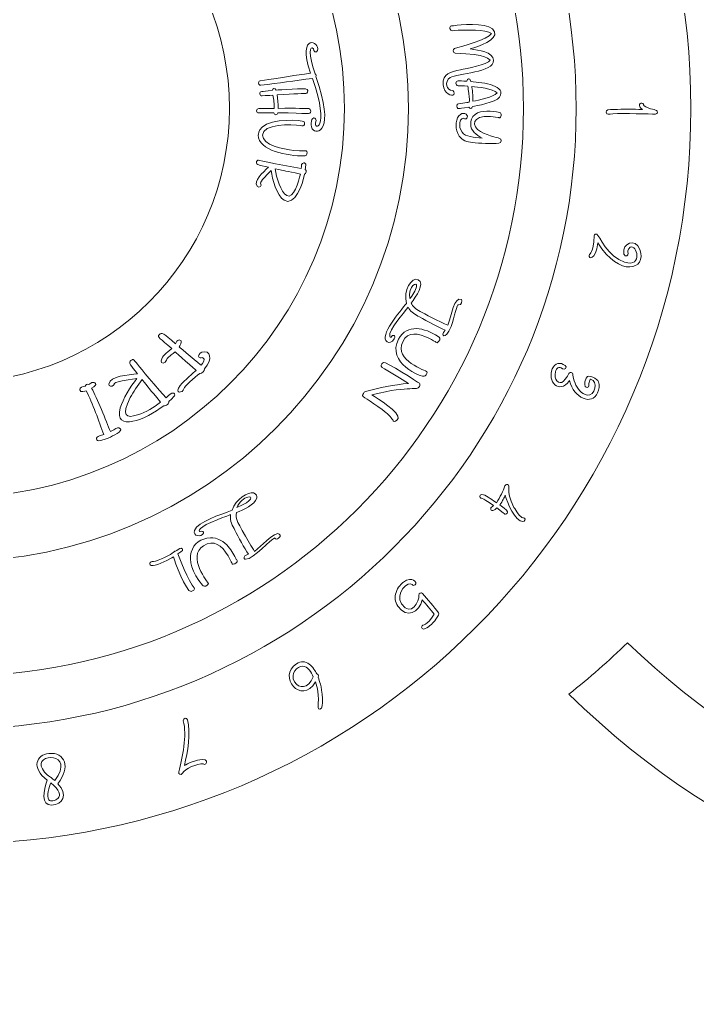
# Model space of a CAD drawing. Header units: inches. Extents: x 0.6 to 23.3, y -0.3 to 8.3.
# Drawn here: x 9.248 to 12.512, y -0.34 to 4.42 of the extents above; entities that cross this region are included whole.
import ezdxf

# ---------------------------------------------------------------- set-up
doc = ezdxf.new("R2010")
doc.units = ezdxf.units.IN
doc.header["$MEASUREMENT"] = 0
doc.layers.add('_U+0421_U+043B_U+043E_U+0439 1', color=7, linetype='Continuous')

msp = doc.modelspace()

# ---------------------------------------------------------------- linework, layer by layer
at = {"layer": '_U+0421_U+043B_U+043E_U+0439 1', "color": 1, "lineweight": 9, "true_color": 0xff0000}
for points in [[(8.9375, 0.4486), (6.9833, 0.4486), (5.3931, 2.0389), (5.3931, 3.9931), (5.3931, 5.9472), (6.9833, 7.5375), (8.9375, 7.5375), (10.8917, 7.5375), (12.4819, 5.9472), (12.4819, 3.9931), (12.4819, 2.0389), (10.8917, 0.4486), (8.9375, 0.4486)], [(8.9375, 6.9847), (7.2875, 6.9847), (5.9458, 5.6431), (5.9458, 3.9931), (5.9458, 2.3431), (7.2875, 1.0014), (8.9375, 1.0014), (10.5875, 1.0014), (11.9292, 2.3431), (11.9292, 3.9931), (11.9292, 5.6431), (10.5875, 6.9847), (8.9375, 6.9847)], [(8.9375, 1.2556), (7.4278, 1.2556), (6.2, 2.4833), (6.2, 3.9931), (6.2, 5.5028), (7.4278, 6.7306), (8.9375, 6.7306), (10.4472, 6.7306), (11.675, 5.5028), (11.675, 3.9931), (11.675, 2.4833), (10.4472, 1.2556), (8.9375, 1.2556)], [(8.9375, 6.1764), (7.7333, 6.1764), (6.7542, 5.1972), (6.7542, 3.9931), (6.7542, 2.7889), (7.7333, 1.8097), (8.9375, 1.8097), (10.1417, 1.8097), (11.1208, 2.7889), (11.1208, 3.9931), (11.1208, 5.1972), (10.1417, 6.1764), (8.9375, 6.1764)], [(8.9375, 2.1181), (7.9042, 2.1181), (7.0625, 2.9597), (7.0625, 3.9931), (7.0625, 5.0264), (7.9042, 5.8681), (8.9375, 5.8681), (9.9708, 5.8681), (10.8125, 5.0264), (10.8125, 3.9931), (10.8125, 2.9597), (9.9708, 2.1181), (8.9375, 2.1181)], [(8.9375, 5.3139), (8.2083, 5.3139), (7.6167, 4.7208), (7.6167, 3.9931), (7.6167, 3.2653), (8.2097, 2.6722), (8.9375, 2.6722), (9.6667, 2.6722), (10.2583, 3.2653), (10.2583, 3.9931), (10.2583, 4.7208), (9.6667, 5.3139), (8.9375, 5.3139)], [(17.1111, 1.4167), (15.7333, 0.0792), (13.5528, 0.0806), (12.1764, 1.4167), (12.0861, 1.3292), (11.9931, 1.2472), (11.8944, 1.1694), (13.4139, -0.3292), (15.8625, -0.3403), (17.3944, 1.1694), (17.2958, 1.2458), (17.2014, 1.3292), (17.1111, 1.4167)]]:
    msp.add_open_spline(points, degree=3, knots=[0, 0, 0, 0, 1, 1, 1, 2, 2, 2, 3, 3, 3, 4, 4, 4, 4], dxfattribs=at)
at = {"layer": '_U+0421_U+043B_U+043E_U+0439 1', "lineweight": 0}
for points, knots in [([(11.3278, 4.3903), (11.3222, 4.3903), (11.3194, 4.3833), (11.3208, 4.3778), (11.3236, 4.3625), (11.3347, 4.3681), (11.3597, 4.3694), (11.3944, 4.3708), (11.4944, 4.375), (11.5208, 4.3542), (11.5028, 4.325), (11.3764, 4.2889), (11.3431, 4.2819), (11.3333, 4.2792), (11.3347, 4.2597), (11.3458, 4.2583), (11.5014, 4.2569), (11.5125, 4.225), (11.5139, 4.225), (11.5042, 4.2042), (11.3972, 4.1847), (11.3722, 4.1792), (11.3236, 4.1681), (11.2847, 4.1625), (11.2875, 4.1069), (11.2917, 4.0639), (11.3319, 4.0486), (11.3389, 4.0597), (11.3431, 4.0667), (11.3403, 4.0792), (11.3319, 4.0792), (11.3069, 4.0778), (11.2903, 4.1208), (11.3222, 4.1417), (11.3556, 4.1625), (11.5347, 4.1653), (11.5306, 4.225), (11.5278, 4.2653), (11.4611, 4.2736), (11.4181, 4.2792), (11.4583, 4.2917), (11.5514, 4.3222), (11.5361, 4.3625), (11.5236, 4.4056), (11.4, 4.3986), (11.3556, 4.3944), (11.3389, 4.3903), (11.3361, 4.3903), (11.3278, 4.3903)], [0, 0, 0, 0, 1, 1, 1, 2, 2, 2, 3, 3, 3, 4, 4, 4, 5, 5, 5, 6, 6, 6, 7, 7, 7, 8, 8, 8, 9, 9, 9, 10, 10, 10, 11, 11, 11, 12, 12, 12, 13, 13, 13, 14, 14, 14, 15, 15, 15, 16, 16, 16, 16]), ([(10.6708, 4.1597), (10.6375, 4.2528), (10.6458, 4.3014), (10.6639, 4.2806), (10.6611, 4.2667), (10.6778, 4.2583), (10.6833, 4.2722), (10.6972, 4.3139), (10.5833, 4.3653), (10.6486, 4.1625), (10.5694, 4.1514), (10.5264, 4.1444), (10.4056, 4.125), (10.4028, 4.125), (10.4014, 4.1236), (10.4, 4.1208), (10.3944, 4.1125), (10.4028, 4.1028), (10.4097, 4.1042), (10.4972, 4.1153), (10.5708, 4.125), (10.6583, 4.1375), (10.7472, 3.8833), (10.6597, 3.8861), (10.675, 3.9292), (10.6778, 3.9361), (10.675, 3.9431), (10.6694, 3.9458), (10.6556, 3.9528), (10.6444, 3.9167), (10.6569, 3.8944), (10.6778, 3.8625), (10.7708, 3.8792), (10.675, 4.1458), (10.6778, 4.15), (10.6764, 4.1569), (10.6708, 4.1597)], [0, 0, 0, 0, 1, 1, 1, 2, 2, 2, 3, 3, 3, 4, 4, 4, 5, 5, 5, 6, 6, 6, 7, 7, 7, 8, 8, 8, 9, 9, 9, 10, 10, 10, 11, 11, 11, 12, 12, 12, 12]), ([(11.4111, 4.0653), (11.4097, 4.0792), (11.4083, 4.0903), (11.4069, 4.1), (11.3583, 4.1028), (11.35, 4.0986), (11.35, 4.1139), (11.35, 4.1292), (11.3583, 4.1264), (11.4028, 4.1236), (11.4028, 4.1361), (11.4167, 4.1431), (11.4208, 4.1222), (11.4847, 4.1181), (11.5958, 4.1014), (11.5597, 4.0472), (11.5403, 4.0208), (11.4458, 4.0056), (11.4292, 4.0014), (11.4264, 3.9903), (11.4153, 3.9903), (11.4125, 3.9986), (11.375, 3.9917), (11.3722, 3.9944), (11.3639, 3.9917), (11.3583, 3.9889), (11.35, 4.0014), (11.3556, 4.0111), (11.3583, 4.0167), (11.3583, 4.0139), (11.3931, 4.0194), (11.4194, 4.025), (11.4167, 4.0139), (11.4111, 4.0653)], [0, 0, 0, 0, 1, 1, 1, 2, 2, 2, 3, 3, 3, 4, 4, 4, 5, 5, 5, 6, 6, 6, 7, 7, 7, 8, 8, 8, 9, 9, 9, 10, 10, 10, 11, 11, 11, 11]), ([(11.4264, 4.0986), (11.4278, 4.0889), (11.4319, 4.05), (11.4319, 4.0278), (11.4583, 4.0319), (11.5306, 4.0472), (11.5486, 4.0681), (11.5278, 4.0875), (11.4542, 4.0958), (11.4264, 4.0986)], [0, 0, 0, 0, 1, 1, 1, 2, 2, 2, 3, 3, 3, 3]), ([(10.4319, 3.9931), (10.4444, 3.9931), (10.4597, 3.9931), (10.4736, 3.9931), (10.475, 4.0139), (10.4722, 4.0361), (10.4681, 4.0569), (10.4431, 4.0542), (10.4403, 4.0556), (10.4153, 4.0528), (10.4097, 4.0528), (10.4056, 4.0569), (10.4042, 4.0625), (10.4056, 4.0778), (10.4083, 4.0722), (10.4639, 4.0792), (10.4653, 4.0903), (10.4792, 4.0917), (10.4833, 4.0806), (10.4944, 4.0819), (10.6264, 4.0931), (10.6333, 4.0847), (10.6389, 4.0778), (10.6347, 4.0639), (10.6264, 4.0639), (10.6194, 4.0639), (10.5778, 4.0653), (10.4875, 4.0583), (10.4917, 4.0389), (10.4931, 4.0153), (10.4931, 3.9931), (10.5847, 3.9944), (10.6264, 3.9917), (10.6403, 3.9917), (10.6472, 3.9917), (10.65, 3.9861), (10.65, 3.9792), (10.6486, 3.9597), (10.6417, 3.9708), (10.4917, 3.9722), (10.4903, 3.9583), (10.4722, 3.9597), (10.4722, 3.9722), (10.4514, 3.9722), (10.4194, 3.9722), (10.3986, 3.9708), (10.3931, 3.9708), (10.3889, 3.975), (10.3889, 3.9806), (10.3889, 3.9944), (10.4042, 3.9931), (10.4319, 3.9931)], [0, 0, 0, 0, 1, 1, 1, 2, 2, 2, 3, 3, 3, 4, 4, 4, 5, 5, 5, 6, 6, 6, 7, 7, 7, 8, 8, 8, 9, 9, 9, 10, 10, 10, 11, 11, 11, 12, 12, 12, 13, 13, 13, 14, 14, 14, 15, 15, 15, 16, 16, 16, 17, 17, 17, 17]), ([(12.2653, 4), (12.2486, 4.0097), (12.2569, 4.0111), (12.25, 4.0167), (12.2389, 4.025), (12.2208, 4.0056), (12.2486, 3.9875), (12.2042, 3.9889), (12.1556, 3.9889), (12.1111, 3.9875), (12.0847, 3.9875), (12.0736, 3.9861), (12.0736, 3.975), (12.0736, 3.9597), (12.0875, 3.9653), (12.1056, 3.9667), (12.1583, 3.9694), (12.2847, 3.9653), (12.3111, 3.9653), (12.3167, 3.9653), (12.3208, 3.9694), (12.3208, 3.9736), (12.3208, 3.9903), (12.2958, 3.9833), (12.2653, 4)], [0, 0, 0, 0, 1, 1, 1, 2, 2, 2, 3, 3, 3, 4, 4, 4, 5, 5, 5, 6, 6, 6, 7, 7, 7, 8, 8, 8, 8]), ([(11.5569, 3.825), (11.5708, 3.8264), (11.5722, 3.8458), (11.5569, 3.85), (11.5542, 3.8514), (11.4861, 3.8639), (11.4542, 3.8917), (11.4181, 3.9236), (11.4431, 3.9694), (11.5528, 3.9486), (11.5569, 3.9486), (11.5597, 3.9458), (11.5639, 3.95), (11.5681, 3.9542), (11.5694, 3.9625), (11.5667, 3.9681), (11.5639, 3.9736), (11.5597, 3.9736), (11.5444, 3.9764), (11.5083, 3.9819), (11.4542, 3.9833), (11.4319, 3.9542), (11.4194, 3.9375), (11.4208, 3.9181), (11.4208, 3.9167), (11.4208, 3.8847), (11.4472, 3.8653), (11.4764, 3.85), (11.4347, 3.8528), (11.3972, 3.8556), (11.3792, 3.8778), (11.3583, 3.9042), (11.3694, 3.9569), (11.3917, 3.9431), (11.3972, 3.9403), (11.4014, 3.9444), (11.4042, 3.9486), (11.4097, 3.9667), (11.3819, 3.9792), (11.3639, 3.9569), (11.3458, 3.9333), (11.3458, 3.8889), (11.3653, 3.8597), (11.3806, 3.8375), (11.4028, 3.8319), (11.4306, 3.8278), (11.4597, 3.825), (11.525, 3.8208), (11.5569, 3.825)], [0, 0, 0, 0, 1, 1, 1, 2, 2, 2, 3, 3, 3, 4, 4, 4, 5, 5, 5, 6, 6, 6, 7, 7, 7, 8, 8, 8, 9, 9, 9, 10, 10, 10, 11, 11, 11, 12, 12, 12, 13, 13, 13, 14, 14, 14, 15, 15, 15, 16, 16, 16, 16]), ([(10.6028, 3.9097), (10.6083, 3.9097), (10.6111, 3.9069), (10.6167, 3.9111), (10.6208, 3.9153), (10.6222, 3.9236), (10.6181, 3.9278), (10.6111, 3.9375), (10.4611, 3.9458), (10.4153, 3.9028), (10.3972, 3.8847), (10.3986, 3.8667), (10.3972, 3.8639), (10.3958, 3.7889), (10.5417, 3.7625), (10.6167, 3.7639), (10.6222, 3.7653), (10.625, 3.7625), (10.6292, 3.7681), (10.6347, 3.775), (10.6319, 3.7847), (10.6278, 3.7875), (10.6222, 3.7903), (10.6153, 3.7861), (10.5681, 3.7903), (10.5194, 3.7958), (10.4167, 3.8153), (10.4181, 3.8639), (10.4194, 3.9194), (10.5542, 3.9167), (10.6028, 3.9097)], [0, 0, 0, 0, 1, 1, 1, 2, 2, 2, 3, 3, 3, 4, 4, 4, 5, 5, 5, 6, 6, 6, 7, 7, 7, 8, 8, 8, 9, 9, 9, 10, 10, 10, 10]), ([(10.5222, 3.55), (10.4861, 3.5722), (10.4639, 3.6514), (10.4597, 3.6931), (10.4, 3.6375), (10.4097, 3.6333), (10.4083, 3.6319), (10.4181, 3.6208), (10.4014, 3.6069), (10.3931, 3.6167), (10.3708, 3.6431), (10.4194, 3.6833), (10.4458, 3.7097), (10.4264, 3.7139), (10.4014, 3.7194), (10.3944, 3.7222), (10.3861, 3.725), (10.3861, 3.7361), (10.3931, 3.7417), (10.3986, 3.7458), (10.3875, 3.7417), (10.6042, 3.7028), (10.6056, 3.7181), (10.6042, 3.7292), (10.6167, 3.7306), (10.6222, 3.7306), (10.6264, 3.725), (10.6264, 3.7194), (10.6264, 3.7194), (10.625, 3.7083), (10.6236, 3.6986), (10.6319, 3.6944), (10.6292, 3.6778), (10.6194, 3.675), (10.6125, 3.6264), (10.5722, 3.5194), (10.5222, 3.55)], [0, 0, 0, 0, 1, 1, 1, 2, 2, 2, 3, 3, 3, 4, 4, 4, 5, 5, 5, 6, 6, 6, 7, 7, 7, 8, 8, 8, 9, 9, 9, 10, 10, 10, 11, 11, 11, 12, 12, 12, 12]), ([(10.6, 3.6764), (10.525, 3.6917), (10.5306, 3.6903), (10.4792, 3.7014), (10.4833, 3.6597), (10.5056, 3.5889), (10.5347, 3.5722), (10.5653, 3.5542), (10.5931, 3.6403), (10.6, 3.6764)], [0, 0, 0, 0, 1, 1, 1, 2, 2, 2, 3, 3, 3, 3]), ([(12.1583, 3.2944), (12.1597, 3.2903), (12.1597, 3.2889), (12.1597, 3.2889), (12.1653, 3.275), (12.1819, 3.2833), (12.1792, 3.2944), (12.1792, 3.2986), (12.1736, 3.3125), (12.1889, 3.3236), (12.2208, 3.3417), (12.2542, 3.2236), (12.1625, 3.2514), (12.0833, 3.275), (12.0375, 3.3819), (12.0292, 3.3861), (12.025, 3.3889), (12.0153, 3.3861), (12.0153, 3.3778), (12.0125, 3.2917), (11.9944, 3.2958), (11.9917, 3.2847), (11.9875, 3.2653), (12.0222, 3.2583), (12.0333, 3.3444), (12.1375, 3.1764), (12.2722, 3.2139), (12.2361, 3.3125), (12.2139, 3.3708), (12.15, 3.3403), (12.1583, 3.2944)], [0, 0, 0, 0, 1, 1, 1, 2, 2, 2, 3, 3, 3, 4, 4, 4, 5, 5, 5, 6, 6, 6, 7, 7, 7, 8, 8, 8, 9, 9, 9, 10, 10, 10, 10]), ([(11.3639, 3.0458), (11.3514, 3.0528), (11.3458, 2.9889), (11.3264, 2.9417), (11.2972, 2.8694), (11.275, 2.9014), (11.2944, 2.9194), (11.2958, 2.9208), (11.2972, 2.9222), (11.2986, 2.9236), (11.2611, 2.9389), (11.1806, 2.9847), (11.1667, 2.9917), (11.1458, 3.0028), (11.1292, 3.0167), (11.1194, 3.0347), (11.1, 3.0097), (11.0236, 2.9222), (11.0306, 2.8944), (11.0319, 2.8903), (11.0347, 2.8889), (11.0375, 2.8903), (11.0458, 2.9056), (11.0625, 2.8986), (11.0528, 2.8819), (11.0431, 2.8639), (11.0264, 2.8611), (11.0181, 2.8667), (10.9764, 2.8958), (11.0833, 3.0167), (11.1111, 3.0528), (11.0944, 3.1125), (11.1375, 3.1833), (11.1681, 3.1667), (11.2014, 3.1486), (11.1569, 3.0847), (11.1347, 3.0542), (11.1417, 3.0389), (11.1542, 3.025), (11.1778, 3.0139), (11.1944, 3.0056), (11.2694, 2.9639), (11.3111, 2.9472), (11.3278, 2.9931), (11.3403, 3.0889), (11.3764, 3.0708), (11.3806, 3.0694), (11.375, 3.0403), (11.3639, 3.0458)], [0, 0, 0, 0, 1, 1, 1, 2, 2, 2, 3, 3, 3, 4, 4, 4, 5, 5, 5, 6, 6, 6, 7, 7, 7, 8, 8, 8, 9, 9, 9, 10, 10, 10, 11, 11, 11, 12, 12, 12, 13, 13, 13, 14, 14, 14, 15, 15, 15, 16, 16, 16, 16]), ([(11.1278, 3.0764), (11.1375, 3.0889), (11.1569, 3.1181), (11.1597, 3.1333), (11.1667, 3.1639), (11.1181, 3.1361), (11.1278, 3.0764)], [0, 0, 0, 0, 1, 1, 1, 2, 2, 2, 2]), ([(11.2639, 2.8931), (11.1986, 2.9361), (11.1139, 2.9556), (11.0736, 2.8806), (11.0125, 2.7681), (11.1833, 2.6903), (11.2014, 2.7028), (11.2097, 2.7097), (11.2125, 2.7208), (11.2097, 2.7236), (11.2083, 2.7264), (11.05, 2.7778), (11.0931, 2.8681), (11.1181, 2.9194), (11.1681, 2.9097), (11.2194, 2.8847), (11.2597, 2.8653), (11.2556, 2.8597), (11.2625, 2.8653), (11.2708, 2.8708), (11.2764, 2.8847), (11.2694, 2.8903), (11.2681, 2.8903), (11.2639, 2.8917), (11.2639, 2.8931)], [0, 0, 0, 0, 1, 1, 1, 2, 2, 2, 3, 3, 3, 4, 4, 4, 5, 5, 5, 6, 6, 6, 7, 7, 7, 8, 8, 8, 8]), ([(10.0208, 2.6569), (9.9889, 2.6153), (10.0347, 2.6194), (10.0389, 2.6417), (10.0403, 2.6528), (10.0903, 2.6944), (10.1153, 2.7153), (10.1264, 2.7139), (10.1389, 2.7278), (10.1375, 2.7375), (10.1819, 2.7861), (10.1653, 2.8292), (10.125, 2.8181), (10.1139, 2.8153), (10.1056, 2.7972), (10.1125, 2.7917), (10.1181, 2.7861), (10.125, 2.7944), (10.1306, 2.7903), (10.1431, 2.7833), (10.1306, 2.7653), (10.1222, 2.7542), (10.1208, 2.7556), (10.0181, 2.8417), (10.0167, 2.8431), (10.0194, 2.8486), (10.0292, 2.8653), (10.025, 2.8722), (10.0222, 2.8764), (10.0153, 2.8764), (10.0167, 2.8764), (10.0056, 2.8764), (10.0014, 2.8653), (9.9986, 2.8583), (9.9403, 2.9083), (9.9319, 2.9153), (9.9208, 2.9028), (9.9208, 2.9028), (9.9222, 2.9014), (9.9222, 2.9014), (9.9222, 2.9014), (9.9208, 2.9028), (9.9208, 2.9028), (9.9069, 2.8875), (9.925, 2.8861), (9.9806, 2.8347), (9.9528, 2.8125), (9.9361, 2.8028), (9.9292, 2.7764), (9.925, 2.7597), (9.9514, 2.7611), (9.9556, 2.7792), (9.9583, 2.7917), (9.9667, 2.7944), (9.9972, 2.8194), (9.9986, 2.8181), (10.0958, 2.7306), (10.0972, 2.7292), (10.0875, 2.7194), (10.0403, 2.6819), (10.0208, 2.6569)], [0, 0, 0, 0, 1, 1, 1, 2, 2, 2, 3, 3, 3, 4, 4, 4, 5, 5, 5, 6, 6, 6, 7, 7, 7, 8, 8, 8, 9, 9, 9, 10, 10, 10, 11, 11, 11, 12, 12, 12, 13, 13, 13, 14, 14, 14, 15, 15, 15, 16, 16, 16, 17, 17, 17, 18, 18, 18, 19, 19, 19, 20, 20, 20, 20]), ([(9.9417, 2.5597), (9.8569, 2.4917), (9.6986, 2.4306), (9.7319, 2.5486), (9.7444, 2.5917), (9.7819, 2.6528), (9.8125, 2.6903), (9.6833, 2.6736), (9.7097, 2.6681), (9.7, 2.6583), (9.6917, 2.65), (9.6764, 2.6542), (9.6778, 2.6639), (9.6833, 2.7042), (9.7708, 2.7069), (9.8153, 2.7139), (9.7833, 2.7542), (9.7694, 2.7667), (9.7833, 2.7778), (9.8056, 2.7861), (9.7708, 2.8042), (9.9528, 2.5972), (9.9667, 2.6097), (9.9778, 2.625), (9.9903, 2.6194), (9.9931, 2.6181), (9.9944, 2.6153), (9.9944, 2.6111), (9.9931, 2.6056), (9.9903, 2.6014), (9.9667, 2.5806), (9.9681, 2.575), (9.9639, 2.5681), (9.9597, 2.5653), (9.9597, 2.5653), (9.9583, 2.5667), (9.9583, 2.5667), (9.9583, 2.5667), (9.9583, 2.5667), (9.9583, 2.5667), (9.9583, 2.5667), (9.9597, 2.5653), (9.9597, 2.5653), (9.9528, 2.5597), (9.9472, 2.5583), (9.9417, 2.5597)], [0, 0, 0, 0, 1, 1, 1, 2, 2, 2, 3, 3, 3, 4, 4, 4, 5, 5, 5, 6, 6, 6, 7, 7, 7, 8, 8, 8, 9, 9, 9, 10, 10, 10, 11, 11, 11, 12, 12, 12, 13, 13, 13, 14, 14, 14, 15, 15, 15, 15]), ([(11.0708, 2.4972), (11.0819, 2.5264), (10.9708, 2.5958), (10.9444, 2.6125), (11.1403, 2.6611), (11.1611, 2.6278), (11.1736, 2.6528), (11.1764, 2.6583), (11.1778, 2.6653), (11.1736, 2.6681), (11.1681, 2.6722), (11.0111, 2.7736), (11, 2.7681), (10.9972, 2.7667), (10.9944, 2.7639), (10.9931, 2.7611), (10.9806, 2.7417), (10.9944, 2.7486), (11.1208, 2.6667), (11.0514, 2.6611), (10.9819, 2.6472), (10.9139, 2.6278), (10.9056, 2.625), (10.9, 2.6139), (10.9, 2.6083), (10.9, 2.6), (10.9611, 2.5708), (11.0139, 2.525), (11.0236, 2.5167), (11.0431, 2.4986), (11.0472, 2.4861), (11.0514, 2.4778), (11.0653, 2.4861), (11.0708, 2.4972)], [0, 0, 0, 0, 1, 1, 1, 2, 2, 2, 3, 3, 3, 4, 4, 4, 5, 5, 5, 6, 6, 6, 7, 7, 7, 8, 8, 8, 9, 9, 9, 10, 10, 10, 11, 11, 11, 11]), ([(11.9778, 2.6931), (11.9528, 2.6361), (11.9972, 2.6417), (11.9903, 2.6611), (11.9903, 2.6694), (11.9903, 2.6722), (11.9958, 2.6861), (11.9972, 2.6875), (11.9972, 2.6889), (11.9986, 2.6875), (12.0361, 2.6792), (12.0208, 2.6042), (11.9819, 2.6111), (11.9556, 2.6153), (11.9347, 2.6417), (11.9236, 2.6681), (11.9083, 2.7028), (11.9181, 2.7181), (11.9042, 2.7194), (11.8903, 2.7222), (11.8944, 2.7028), (11.8681, 2.6778), (11.8458, 2.6569), (11.8194, 2.6861), (11.8292, 2.7236), (11.8333, 2.7417), (11.8458, 2.7514), (11.8639, 2.7375), (11.875, 2.7292), (11.8861, 2.7458), (11.8764, 2.7528), (11.8514, 2.7722), (11.8264, 2.7639), (11.8139, 2.7375), (11.7889, 2.6792), (11.8458, 2.6097), (11.8972, 2.6806), (11.9181, 2.5958), (12.0056, 2.5583), (12.0319, 2.6222), (12.0389, 2.6389), (12.0431, 2.6569), (12.0361, 2.675), (12.0319, 2.6875), (11.9875, 2.7167), (11.9778, 2.6931)], [0, 0, 0, 0, 1, 1, 1, 2, 2, 2, 3, 3, 3, 4, 4, 4, 5, 5, 5, 6, 6, 6, 7, 7, 7, 8, 8, 8, 9, 9, 9, 10, 10, 10, 11, 11, 11, 12, 12, 12, 13, 13, 13, 14, 14, 14, 15, 15, 15, 15]), ([(9.725, 2.4528), (9.7139, 2.4542), (9.7139, 2.4486), (9.6847, 2.4347), (9.6653, 2.4861), (9.6194, 2.5958), (9.5944, 2.6444), (9.6306, 2.6625), (9.6083, 2.6764), (9.5958, 2.6708), (9.5958, 2.6708), (9.5861, 2.6653), (9.5806, 2.6625), (9.5736, 2.6653), (9.5653, 2.6611), (9.5625, 2.6542), (9.55, 2.65), (9.5361, 2.6486), (9.5375, 2.6361), (9.5389, 2.6208), (9.5625, 2.6306), (9.5681, 2.6319), (9.5972, 2.5722), (9.6306, 2.4833), (9.6528, 2.4208), (9.6458, 2.4181), (9.6389, 2.4167), (9.6319, 2.4139), (9.6111, 2.4097), (9.6125, 2.3861), (9.6361, 2.3917), (9.6389, 2.3917), (9.6778, 2.4028), (9.6847, 2.4083), (9.7125, 2.4222), (9.7542, 2.4431), (9.725, 2.4528)], [0, 0, 0, 0, 1, 1, 1, 2, 2, 2, 3, 3, 3, 4, 4, 4, 5, 5, 5, 6, 6, 6, 7, 7, 7, 8, 8, 8, 9, 9, 9, 10, 10, 10, 11, 11, 11, 12, 12, 12, 12]), ([(9.9264, 2.5764), (9.8708, 2.6431), (9.8681, 2.6458), (9.8375, 2.6861), (9.8153, 2.6569), (9.7944, 2.625), (9.7806, 2.5986), (9.7361, 2.5097), (9.7611, 2.4972), (9.8153, 2.5153), (9.8569, 2.5278), (9.8931, 2.55), (9.9264, 2.5764)], [0, 0, 0, 0, 1, 1, 1, 2, 2, 2, 3, 3, 3, 4, 4, 4, 4]), ([(10.5028, 1.9292), (10.5, 1.9236), (10.4917, 1.9181), (10.4861, 1.9167), (10.4764, 1.9153), (10.4778, 1.9236), (10.4764, 1.9222), (10.4597, 1.9194), (10.3764, 1.8194), (10.3361, 1.8194), (10.3306, 1.8194), (10.3278, 1.8236), (10.3292, 1.8292), (10.3319, 1.8389), (10.3472, 1.8417), (10.35, 1.8431), (10.3292, 1.8722), (10.3014, 1.9264), (10.2847, 1.9597), (10.2736, 1.9806), (10.2597, 2.0014), (10.2639, 2.0347), (10.2583, 2.0319), (10.2153, 2.0167), (10.1986, 2.0097), (10.1069, 1.975), (10.1056, 1.9528), (10.1167, 1.9528), (10.1278, 1.9583), (10.1375, 1.9528), (10.1333, 1.9444), (10.1222, 1.925), (10.0806, 1.9292), (10.0903, 1.9583), (10.1056, 2.0014), (10.2153, 2.0333), (10.2708, 2.0556), (10.2889, 2.1097), (10.3486, 2.1444), (10.375, 2.1389), (10.3875, 2.1361), (10.3931, 2.1236), (10.3903, 2.1139), (10.3806, 2.0819), (10.325, 2.0583), (10.2917, 2.0444), (10.2861, 2.0139), (10.2972, 1.9972), (10.3542, 1.8972), (10.3625, 1.8819), (10.3722, 1.8681), (10.3792, 1.8569), (10.4181, 1.8875), (10.4583, 1.9347), (10.4861, 1.9417), (10.4917, 1.9472), (10.5069, 1.9375), (10.5028, 1.9292)], [0, 0, 0, 0, 1, 1, 1, 2, 2, 2, 3, 3, 3, 4, 4, 4, 5, 5, 5, 6, 6, 6, 7, 7, 7, 8, 8, 8, 9, 9, 9, 10, 10, 10, 11, 11, 11, 12, 12, 12, 13, 13, 13, 14, 14, 14, 15, 15, 15, 16, 16, 16, 17, 17, 17, 18, 18, 18, 19, 19, 19, 19]), ([(11.6722, 2.0194), (11.6611, 2.0181), (11.6375, 2.0556), (11.6292, 2.0694), (11.5833, 2.1569), (11.6181, 2.175), (11.5986, 2.1792), (11.5917, 2.1819), (11.5861, 2.175), (11.5861, 2.1736), (11.5764, 2.15), (11.5639, 2.1181), (11.5444, 2.0917), (11.5306, 2.1014), (11.4986, 2.125), (11.4833, 2.1306), (11.4667, 2.1361), (11.4611, 2.1236), (11.4667, 2.1167), (11.4722, 2.1097), (11.4667, 2.125), (11.5306, 2.0778), (11.5222, 2.0694), (11.5194, 2.0722), (11.5181, 2.0667), (11.5153, 2.0569), (11.5236, 2.0431), (11.5472, 2.0667), (11.5917, 2.0333), (11.5806, 2.0375), (11.5889, 2.0375), (11.5944, 2.0375), (11.5986, 2.0431), (11.5986, 2.0486), (11.5972, 2.0556), (11.5667, 2.0778), (11.5611, 2.0819), (11.575, 2.1), (11.5833, 2.1181), (11.5875, 2.1278), (11.5958, 2.0917), (11.6361, 2.0014), (11.6722, 2.0014), (11.6819, 2.0014), (11.6861, 2.0125), (11.6806, 2.0181), (11.6764, 2.0194), (11.6736, 2.0194), (11.6722, 2.0194)], [0, 0, 0, 0, 1, 1, 1, 2, 2, 2, 3, 3, 3, 4, 4, 4, 5, 5, 5, 6, 6, 6, 7, 7, 7, 8, 8, 8, 9, 9, 9, 10, 10, 10, 11, 11, 11, 12, 12, 12, 13, 13, 13, 14, 14, 14, 15, 15, 15, 16, 16, 16, 16]), ([(10.2944, 2.0694), (10.375, 2.1028), (10.3694, 2.125), (10.3472, 2.1194), (10.3292, 2.1153), (10.3056, 2.0958), (10.2944, 2.0694)], [0, 0, 0, 0, 1, 1, 1, 2, 2, 2, 2]), ([(10.2847, 1.8319), (10.2361, 1.9333), (10.1667, 1.9222), (10.1667, 1.9222), (10.075, 1.9194), (10.025, 1.8194), (10.1278, 1.6944), (10.1319, 1.6917), (10.1319, 1.6889), (10.1375, 1.6889), (10.1472, 1.6889), (10.1556, 1.6972), (10.1569, 1.7028), (10.1569, 1.7042), (10.0514, 1.8319), (10.1333, 1.8847), (10.1819, 1.9167), (10.2222, 1.8861), (10.2514, 1.8361), (10.2736, 1.7986), (10.2681, 1.7958), (10.2764, 1.7958), (10.2861, 1.7958), (10.2986, 1.8056), (10.2958, 1.8139), (10.2917, 1.8167), (10.2917, 1.8181), (10.2847, 1.8319)], [0, 0, 0, 0, 1, 1, 1, 2, 2, 2, 3, 3, 3, 4, 4, 4, 5, 5, 5, 6, 6, 6, 7, 7, 7, 8, 8, 8, 9, 9, 9, 9]), ([(10.0736, 1.6639), (10.0833, 1.6653), (10.0944, 1.675), (10.0889, 1.6819), (10.0639, 1.7042), (10.0097, 1.8403), (10.0097, 1.8458), (10.0111, 1.8486), (10.0403, 1.8597), (10.0319, 1.8694), (10.0292, 1.8722), (10.0236, 1.8722), (10.025, 1.8722), (10.0194, 1.8722), (10.0042, 1.8625), (9.9986, 1.8583), (9.9931, 1.8583), (9.9889, 1.8542), (9.9875, 1.8514), (9.9833, 1.8458), (9.9125, 1.8097), (9.8931, 1.8083), (9.875, 1.8111), (9.8625, 1.7875), (9.8903, 1.7889), (9.9139, 1.7903), (9.9736, 1.8222), (9.9889, 1.8306), (9.9931, 1.8097), (10.05, 1.6611), (10.0736, 1.6639)], [0, 0, 0, 0, 1, 1, 1, 2, 2, 2, 3, 3, 3, 4, 4, 4, 5, 5, 5, 6, 6, 6, 7, 7, 7, 8, 8, 8, 9, 9, 9, 10, 10, 10, 10]), ([(11.1889, 1.6542), (11.1819, 1.6611), (11.1708, 1.6556), (11.1708, 1.6458), (11.175, 1.6181), (11.1333, 1.5375), (11.0875, 1.6042), (11.0528, 1.6542), (11.1236, 1.7194), (11.1389, 1.6972), (11.1417, 1.6931), (11.1486, 1.6917), (11.1528, 1.6958), (11.1667, 1.7069), (11.1389, 1.7403), (11.0972, 1.7097), (11.0889, 1.7042), (11.0681, 1.6833), (11.0611, 1.6597), (11.0542, 1.6361), (11.0556, 1.6139), (11.0694, 1.5931), (11.1139, 1.5292), (11.1722, 1.5653), (11.1875, 1.6236), (11.2042, 1.6042), (11.2292, 1.575), (11.2444, 1.5542), (11.2083, 1.4944), (11.1889, 1.5069), (11.1847, 1.4958), (11.1833, 1.4903), (11.1861, 1.4847), (11.1903, 1.4833), (11.2028, 1.4792), (11.2319, 1.5042), (11.2417, 1.5153), (11.2514, 1.5264), (11.2556, 1.5347), (11.2653, 1.55), (11.2681, 1.5542), (11.2667, 1.5569), (11.2653, 1.5611), (11.2458, 1.5889), (11.2125, 1.6278), (11.1889, 1.6542)], [0, 0, 0, 0, 1, 1, 1, 2, 2, 2, 3, 3, 3, 4, 4, 4, 5, 5, 5, 6, 6, 6, 7, 7, 7, 8, 8, 8, 9, 9, 9, 10, 10, 10, 11, 11, 11, 12, 12, 12, 13, 13, 13, 14, 14, 14, 15, 15, 15, 15]), ([(10.6972, 1.2167), (10.7028, 1.1931), (10.7181, 1.0972), (10.6944, 1.0972), (10.6708, 1.0972), (10.7042, 1.1306), (10.6736, 1.2278), (10.6056, 1.1139), (10.4861, 1.2556), (10.5819, 1.3153), (10.6028, 1.3292), (10.6236, 1.3278), (10.6431, 1.3139), (10.6597, 1.3014), (10.6736, 1.2792), (10.6792, 1.2667), (10.6847, 1.2653), (10.6889, 1.2597), (10.6861, 1.2514), (10.6889, 1.2403), (10.6931, 1.2292), (10.6972, 1.2167)], [0, 0, 0, 0, 1, 1, 1, 2, 2, 2, 3, 3, 3, 4, 4, 4, 5, 5, 5, 6, 6, 6, 7, 7, 7, 7]), ([(10.6625, 1.2528), (10.6528, 1.275), (10.6347, 1.3042), (10.6111, 1.3042), (10.5847, 1.3042), (10.5486, 1.2681), (10.5722, 1.2278), (10.5931, 1.1958), (10.6375, 1.1917), (10.6625, 1.2528)], [0, 0, 0, 0, 1, 1, 1, 2, 2, 2, 3, 3, 3, 3]), ([(10.0694, 0.8389), (10.0597, 0.8347), (10.0514, 0.8306), (10.0417, 0.825), (10.0569, 0.8889), (10.0722, 0.9819), (10.0556, 1.0458), (10.0528, 1.0569), (10.0347, 1.0556), (10.0361, 1.0403), (10.0542, 0.9722), (10.0319, 0.8625), (10.0139, 0.7944), (10.0111, 0.7833), (10.0264, 0.7764), (10.0319, 0.7875), (10.0431, 0.8111), (10.1056, 0.8347), (10.1319, 0.8333), (10.1472, 0.8167), (10.1778, 0.8833), (10.0694, 0.8389)], [0, 0, 0, 0, 1, 1, 1, 2, 2, 2, 3, 3, 3, 4, 4, 4, 5, 5, 5, 6, 6, 6, 7, 7, 7, 7]), ([(9.4319, 0.7375), (9.4819, 0.6847), (9.4556, 0.6361), (9.4014, 0.6347), (9.3486, 0.6333), (9.3625, 0.7042), (9.3806, 0.7542), (9.2986, 0.8153), (9.3306, 0.8778), (9.3875, 0.8833), (9.4667, 0.8903), (9.4944, 0.8167), (9.4319, 0.7375)], [0, 0, 0, 0, 1, 1, 1, 2, 2, 2, 3, 3, 3, 4, 4, 4, 4]), ([(9.3569, 0.8083), (9.3694, 0.7861), (9.3931, 0.7708), (9.3986, 0.7667), (9.3986, 0.7667), (9.3986, 0.7667), (9.3986, 0.7667), (9.4042, 0.7625), (9.4111, 0.7569), (9.4167, 0.7528), (9.5222, 0.8917), (9.3125, 0.8889), (9.3569, 0.8083)], [0, 0, 0, 0, 1, 1, 1, 2, 2, 2, 3, 3, 3, 4, 4, 4, 4]), ([(9.3972, 0.7417), (9.3903, 0.7236), (9.3764, 0.6764), (9.3875, 0.6597), (9.4014, 0.6417), (9.4903, 0.6708), (9.3972, 0.7417)], [0, 0, 0, 0, 1, 1, 1, 2, 2, 2, 2])]:
    msp.add_open_spline(points, degree=3, knots=knots, dxfattribs=at)

doc.saveas('drawing.dxf')
